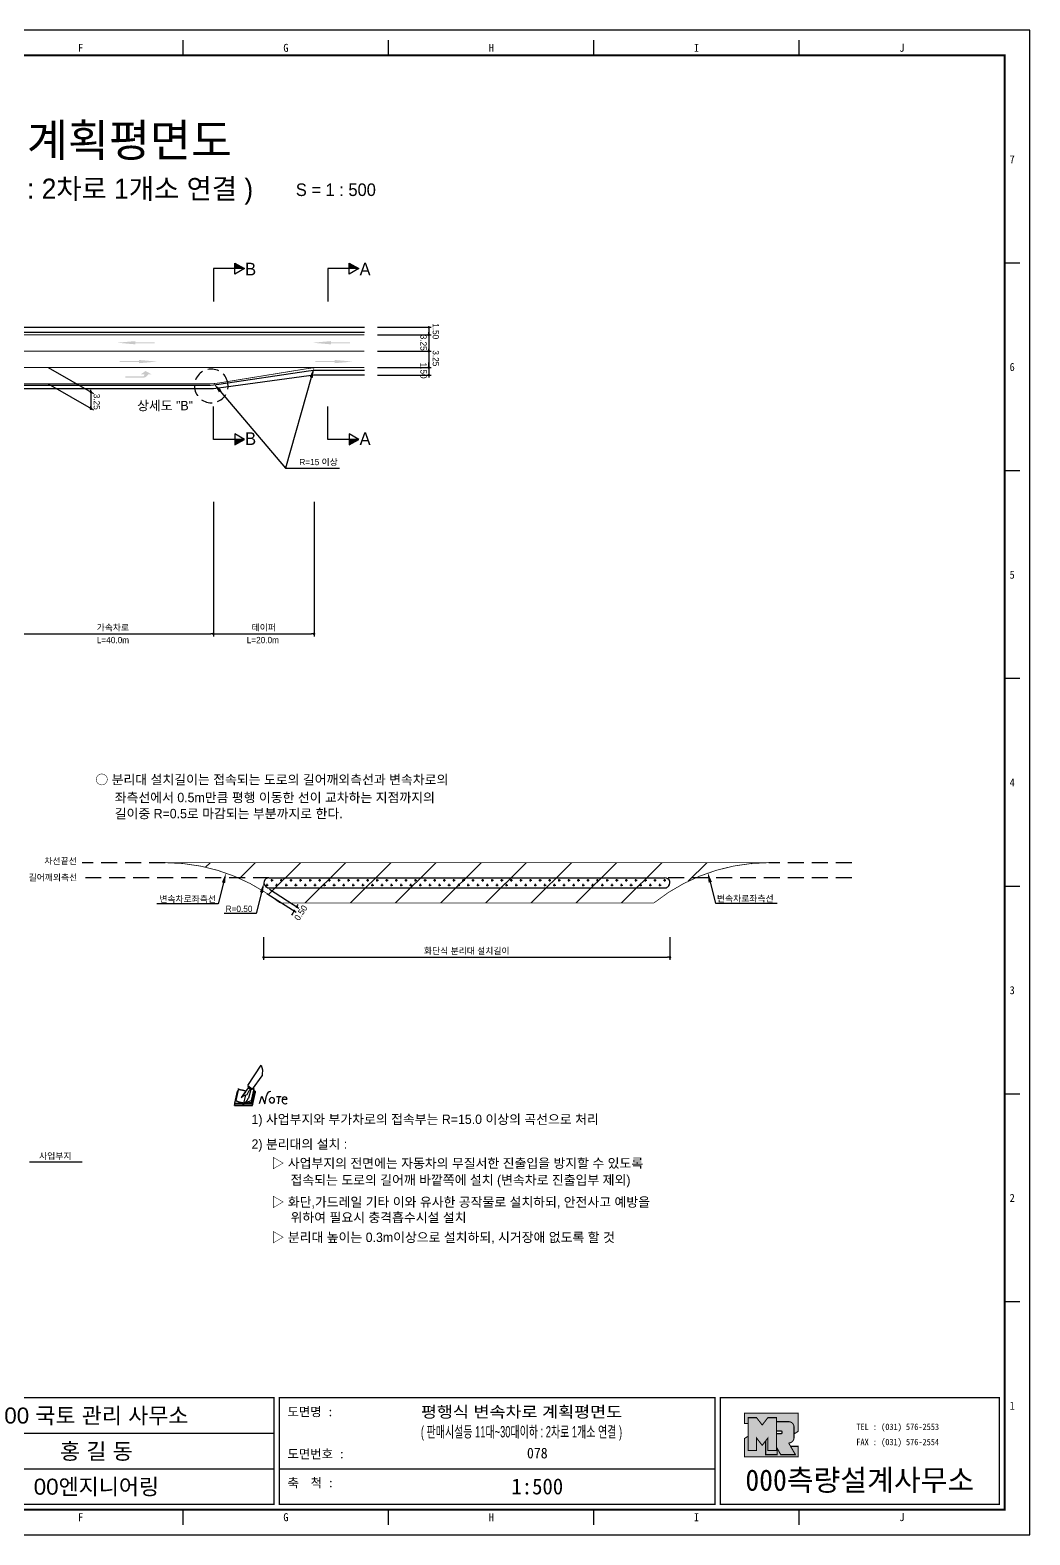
# Model space of a CAD drawing. Header units: millimetres. Extents: x 487 to 911, y -10 to 289.
# Drawn here: x 711.8 to 910.6, y -9.9 to 289.4 of the extents above; entities that cross this region are included whole.
import ezdxf
from ezdxf.enums import TextEntityAlignment as Align

# ---------------------------------------------------------------- set-up
doc = ezdxf.new("R2010")
doc.units = ezdxf.units.MM
doc.linetypes.add('HIDDEN', pattern=[9.525, 6.35, -3.175])
for name, color, linetype in [('CC-GSTR-0004', 4, 'Continuous'), ('CM-LANE-0030', 30, 'Continuous'), ('CZ-DIMT-0002', 7, 'Continuous'), ('CZ-LIN1-0007', 7, 'Continuous'), ('CZ-LIN2-0003', 3, 'Continuous'), ('CZ-LINE-0001', 7, 'Continuous'), ('CZ-TEXT-BOX0', 7, 'Continuous'), ('TITLE', 7, 'Continuous')]:
    doc.layers.add(name, color=color, linetype=linetype)
doc.styles.add('견고딕', font='arial.ttf')
doc.styles.add('돋움', font='')
doc.styles.add('돋음체', font='')
doc.styles.get('돋움').set_extended_font_data('Dotum')
doc.styles.get('돋음체').set_extended_font_data('DotumChe')

# ---------------------------------------------------------------- blocks, each defined once
blk = doc.blocks.new('note')
for p, q in [((0.85, 3.5), (3.53, 7.57)), ((3.53, 7.57), (3.8, 6.64)), ((3.8, 6.64), (3.69, 5.72)), ((1, 3.1), (0.75, 2.77)), ((0.85, 3.5), (1.8, 2.79)), ((1, 3.4), (0.85, 3.21)), ((0.85, 3.21), (1.52, 2.71)), ((1.8, 2.79), (3.74, 5.46)), ((3.69, 5.72), (3.74, 5.46)), ((-1.24, 2.36), (-1.77, 0)), ((-1.77, 0), (1.77, 0)), ((-1.77, 0), (-1.77, -0.3)), ((-1.53, 0.52), (-1.55, 0.54)), ((-1.01, 2.9), (-1.53, 0.52)), ((-1.48, 0.48), (-1.53, 0.52)), ((-1.43, 0.44), (-1.48, 0.48)), ((-1.38, 0.41), (-1.43, 0.44)), ((-1.33, 0.4), (-1.38, 0.41)), ((-1.27, 0.37), (-1.33, 0.4)), ((-1.22, 0.35), (-1.27, 0.37)), ((-1.13, 2.36), (-1.24, 2.36)), ((-1.17, 0.33), (-1.22, 0.35)), ((-1.12, 0.32), (-1.17, 0.33)), ((-1.02, 0.25), (-1.12, 0.32)), ((-0.97, 0.22), (-1.02, 0.25)), ((-1, 2.9), (-1.01, 2.9)), ((-0.98, 2.85), (-1, 2.9)), ((-0.95, 2.8), (-0.98, 2.85)), ((-0.93, 0.21), (-0.97, 0.22)), ((-0.9, 2.75), (-0.95, 2.8)), ((-0.88, 0.19), (-0.93, 0.21)), ((-0.85, 2.72), (-0.9, 2.75)), ((-0.8, 0.18), (-0.88, 0.19)), ((-0.79, 2.69), (-0.85, 2.72)), ((-0.75, 0.17), (-0.8, 0.18)), ((-0.74, 2.68), (-0.79, 2.69)), ((-0.7, 0.16), (-0.75, 0.17)), ((-0.69, 2.65), (-0.74, 2.68)), ((-0.64, 0.15), (-0.7, 0.16)), ((-0.64, 2.65), (-0.69, 2.65)), ((-0.59, 2.63), (-0.64, 2.65)), ((-0.58, 0.14), (-0.64, 0.15)), ((-0.54, 2.62), (-0.59, 2.63)), ((-0.53, 0.13), (-0.58, 0.14)), ((-0.48, 2.61), (-0.54, 2.62)), ((-0.48, 0.12), (-0.53, 0.13)), ((-0.43, 2.61), (-0.48, 2.61)), ((-0.43, 0.11), (-0.48, 0.12)), ((0.75, 2.77), (-0.46, 1.16)), ((0.37, 2.24), (-0.46, 1.16)), ((-0.46, 1.16), (-0.08, 1.47)), ((-0.38, 2.59), (-0.43, 2.61)), ((-0.38, 0.08), (-0.43, 0.11)), ((-0.33, 2.59), (-0.38, 2.59)), ((-0.29, 0.06), (-0.38, 0.08)), ((-0.27, 2.58), (-0.33, 2.59)), ((-0.23, 0.05), (-0.29, 0.06)), ((-0.22, 2.57), (-0.27, 2.58)), ((-0.16, 0.04), (-0.23, 0.05)), ((-0.17, 2.56), (-0.22, 2.57)), ((-0.12, 2.55), (-0.17, 2.56)), ((-0.11, 0.03), (-0.16, 0.04)), ((-0.07, 2.53), (-0.12, 2.55)), ((-0.04, 0.02), (-0.11, 0.03)), ((-0.08, 1.47), (0.72, 1.75)), ((-0.01, 2.51), (-0.07, 2.53)), ((-0.05, -0.3), (-0.05, 0)), ((0, 0), (-0.04, 0.02)), ((0.04, 2.5), (-0.01, 2.51)), ((0.37, 1.63), (0, 0)), ((0, 0), (1.6, 0.53)), ((0, 0), (1.65, 0.18)), ((0, 0.01), (0.06, 0.04)), ((0, -0.3), (0, 0)), ((0.09, 2.48), (0.04, 2.5)), ((0.05, -0.3), (0.05, 0)), ((0.06, 0.04), (0.11, 0.07)), ((0.14, 2.48), (0.09, 2.48)), ((0.11, 0.07), (0.16, 0.09)), ((0.2, 2.47), (0.14, 2.48)), ((0.16, 0.09), (0.21, 0.12)), ((0.26, 2.43), (0.18, 2.46)), ((0.21, 0.12), (0.27, 0.14)), ((0.34, 2.4), (0.26, 2.43)), ((0.27, 0.14), (0.36, 0.19)), ((0.45, 2.37), (0.34, 2.4)), ((0.36, 0.19), (0.41, 0.22)), ((0.41, 0.22), (0.46, 0.27)), ((0.46, 0.27), (0.51, 0.3)), ((0.51, 0.3), (0.56, 0.34)), ((0.56, 0.34), (0.6, 0.4)), ((0.6, 0.4), (0.64, 0.45)), ((0.64, 0.45), (0.67, 0.51)), ((0.67, 0.51), (0.74, 0.58)), ((0.72, 1.75), (1.16, 2.53)), ((0.74, 0.58), (0.79, 0.63)), ((0.79, 0.63), (0.83, 0.68)), ((0.83, 0.68), (0.86, 0.73)), ((0.86, 0.73), (0.89, 0.79)), ((0.89, 0.84), (0.92, 0.89)), ((0.89, 0.79), (0.89, 0.84)), ((0.92, 0.89), (0.96, 0.95)), ((0.96, 0.95), (1.01, 0.97)), ((1.47, 2.74), (1.01, 0.97)), ((1.16, 2.53), (1.37, 2.82)), ((2.13, 2.84), (1.44, 2.63)), ((1.52, 2.71), (1.66, 2.9)), ((1.6, 0.53), (2.13, 2.84)), ((1.65, 0.18), (2.19, 2.48)), ((1.77, 0), (2.3, 2.36)), ((1.77, -0.3), (2.3, 2.07)), ((1.77, -0.38), (2.3, 1.99)), ((1.77, -0.44), (2.3, 1.93)), ((1.77, 0), (1.77, -0.3)), ((2.19, 2.48), (2.04, 2.47)), ((2.3, 2.36), (2.16, 2.36)), ((2.3, 2.36), (2.3, 2.07)), ((3.21, -0.08), (3.68, 1.4)), ((3.68, 1.4), (4.26, -0.14)), ((4.26, -0.14), (4.56, 1.44)), ((6.55, 1.34), (7.46, 1.34)), ((7.01, 1.34), (6.87, -0.11)), ((7.71, 0.77), (7.71, 0.55)), ((7.71, 0.77), (8.67, 0.77)), ((-1.77, -0.3), (1.77, -0.3)), ((-1.77, -0.43), (-1.77, -0.3)), ((-1.77, -0.37), (1.77, -0.37)), ((-1.77, -0.43), (1.77, -0.43))]:
    blk.add_line(p, q)
for centre, major_axis, start_param, end_param in [((0.4, 2.31), (0.0702, 0.0702), 3.283946, 6.425539), ((5.68, 1.23), (-0.806, 0.806), -0.591174, 0.597824), ((5.66, 0.58), (-0.378, 0.378), 3.926991, 10.210176), ((8.3, 0.49), (0.422, 0.422), 2.265602, 4.634911), ((8.19, 0.77), (-0.342, 0.342), 3.926991, 7.068583)]:
    blk.add_ellipse(centre, major_axis=major_axis, ratio=1, start_param=start_param, end_param=end_param)
blk = doc.blocks.new('_Dot')
at = {"color": 0, "linetype": 'ByBlock', "lineweight": -2}
blk.add_line((-0.5, 0), (-1, 0), dxfattribs=at)
at = {"color": 0, "linetype": 'ByBlock', "const_width": 0.5}
blk.add_lwpolyline([(-0.25, 0, 1), (0.25, 0, 1)], format="xyb", close=True, dxfattribs=at)

msp = doc.modelspace()

# ---------------------------------------------------------------- hatches: boundary and pattern name
at = {"layer": 'CM-LANE-0030'}
h = msp.add_hatch(dxfattribs=at)
h.set_pattern_fill('ANSI31', color=256, scale=2, style=0)
h.set_pattern_definition([(45, (-567.1635, -337.855), (-4.490128, 4.490128), [])])
h.paths.add_polyline_path([(738.69, 123.79, -0.170323), (761.49, 115.79), (835.88, 115.79, -0.170323), (858.69, 123.79)])
at = {"layer": 'CZ-LIN1-0007'}
for points in [[(732.75, 227.55), (732.75, 227.34), (736.58, 227.34), (736.58, 227.12), (732.75, 227.12), (732.75, 226.91), (729.1, 227.23)], [(771.63, 227.55), (771.63, 227.34), (775.46, 227.34), (775.46, 227.12), (771.63, 227.12), (771.63, 226.91), (767.98, 227.23)], [(733.48, 223.8), (733.48, 223.59), (729.65, 223.59), (729.65, 223.37), (733.48, 223.37), (733.48, 223.16), (737.13, 223.48)], [(734.31, 220.27, 0.267976), (735.33, 220.96), (735.96, 220.96), (734.79, 221.61), (733.85, 220.96), (734.54, 220.96, -0.504994), (734.23, 220.54), (730.77, 220.52), (730.77, 220.25)], [(772.36, 223.8), (772.36, 223.59), (768.54, 223.59), (768.54, 223.37), (772.36, 223.37), (772.36, 223.16), (776.01, 223.48)]]:
    msp.add_hatch(color=256, dxfattribs=at).paths.add_polyline_path(points)
at = {"layer": 'CZ-LIN2-0003'}
h = msp.add_hatch(dxfattribs=at)
h.set_pattern_fill('CROSS', color=256, scale=0.15, style=0)
h.set_pattern_definition([(0, (-567.1635, -337.8549), (0.9525, 0.9525), [0.47625, -1.42875]), (90, (-566.9254, -338.0931), (-0.9525, 0.9525), [0.47625, -1.42875])])
h.paths.add_polyline_path([(759.33, 120.79, 0.750696), (758.79, 118.95, -0.001926), (759.03, 118.79), (838.34, 118.79, -0.001926), (838.58, 118.95, 0.750696), (838.05, 120.79)])
at = {"layer": 'CZ-LINE-0001'}
for points in [[(752.53, 243.07), (752.53, 241.97), (754.43, 241.97)], [(775.29, 243.07), (775.29, 241.97), (777.19, 241.97)], [(754.43, 208.01), (752.53, 208.01), (752.53, 206.92)], [(777.19, 208.01), (775.29, 208.01), (775.29, 206.92)]]:
    msp.add_hatch(color=256, dxfattribs=at).paths.add_polyline_path(points)
at = {"layer": 'TITLE', "ltscale": 150}
h = msp.add_hatch(color=8, dxfattribs=at)
edge = h.paths.add_edge_path()
edge.add_line((864.54, 14.28), (853.87, 14.28))
edge.add_line((853.87, 14.28), (853.87, 12.2))
edge.add_line((853.87, 12.2), (854.58, 12.2))
edge.add_line((854.58, 12.2), (854.58, 13.38))
edge.add_line((854.58, 13.38), (856.27, 13.38))
edge.add_line((856.27, 13.38), (857.4, 11.92))
edge.add_line((857.4, 11.92), (858.53, 13.38))
edge.add_line((858.53, 13.38), (860.22, 13.38))
edge.add_line((860.22, 13.38), (860.22, 12.58))
edge.add_line((860.22, 12.58), (862.66, 12.58))
edge.add_arc((862.66, 11.51), 1.07, 0, 90, ccw=False)
edge.add_line((863.72, 11.51), (863.72, 10.14))
edge.add_line((863.72, 10.14), (864.54, 10.65))
edge.add_line((864.54, 10.65), (864.54, 14.28))
h.paths.add_polyline_path([(858.08, 8.76), (857.4, 7.88), (856.27, 9.33), (856.27, 6.82), (854.58, 6.82), (854.58, 9.67), (853.87, 9.23), (853.87, 5.59), (864.54, 5.59), (864.54, 7.67), (863.04, 7.67), (864, 6.02), (861.09, 6.02), (860.39, 7.23), (860.39, 6.02), (858.08, 6.02)])
msp.add_hatch(color=5, dxfattribs=at).paths.add_polyline_path([(860.22, 13.38), (858.53, 13.38), (857.4, 11.92), (856.27, 13.38), (854.58, 13.38), (854.58, 6.82), (856.27, 6.82), (856.27, 9.33), (857.4, 7.88), (858.53, 9.33), (858.53, 6.82), (860.22, 6.82)])
h = msp.add_hatch(color=161, dxfattribs=at)
edge = h.paths.add_edge_path()
edge.add_arc((862.66, 11.51), 1.07, 360, 450)
edge.add_line((862.66, 12.58), (860.22, 12.58))
edge.add_line((860.22, 12.58), (860.22, 10.73))
edge.add_line((860.22, 10.73), (861.21, 10.73))
edge.add_arc((861.21, 10.61), 0.113, 0, 90, ccw=False)
edge.add_line((861.33, 10.61), (861.33, 10.3))
edge.add_arc((861.21, 10.3), 0.113, 270, 360, ccw=False)
edge.add_line((861.21, 10.19), (860.22, 10.19))
edge.add_line((860.22, 10.19), (860.22, 6.82))
edge.add_line((860.22, 6.82), (858.53, 6.82))
edge.add_line((858.53, 6.82), (858.53, 9.33))
edge.add_line((858.53, 9.33), (858.08, 8.76))
edge.add_line((858.08, 8.76), (858.08, 6.02))
edge.add_line((858.08, 6.02), (860.39, 6.02))
edge.add_line((860.39, 6.02), (860.39, 7.23))
edge.add_line((860.39, 7.23), (861.09, 6.02))
edge.add_line((861.09, 6.02), (864, 6.02))
edge.add_line((864, 6.02), (862.66, 8.34))
edge.add_arc((862.66, 9.41), 1.07, 270, 360)
edge.add_line((863.72, 9.41), (863.72, 11.51))

# ---------------------------------------------------------------- linework, layer by layer
at = {"color": 0, "linetype": 'ByBlock', "lineweight": -2}
for p, q in [((791.11, 230.05), (791.11, 229.8)), ((791.11, 229.05), (791.11, 229.3)), ((791.11, 228.55), (791.11, 228.3)), ((791.11, 225.8), (791.11, 226.05)), ((791.11, 225.3), (791.11, 225.05)), ((791.11, 222.55), (791.11, 222.8)), ((791.11, 222.55), (791.11, 222.8)), ((791.11, 220.55), (791.11, 220.3)), ((791.11, 220.55), (791.11, 220.3)), ((723.93, 217.64), (723.93, 217.89)), ((723.93, 217.14), (723.93, 216.89)), ((723.92, 214.39), (723.92, 214.64)), ((764.18, 113.98), (764.05, 113.77)), ((765, 115.24), (765.13, 115.45)), ((711.71, 64.26), (711.96, 64.26))]:
    msp.add_line(p, q, dxfattribs=at)
at = {"color": 0, "linetype": 'ByBlock', "const_width": 0.25}
for points in [[(791.11, 230.17, 1), (791.11, 230.42, 1)], [(791.11, 228.92, 1), (791.11, 228.67, 1)], [(791.11, 228.67, 1), (791.11, 228.92, 1)], [(791.11, 225.67, 1), (791.11, 225.42, 1)], [(791.11, 225.42, 1), (791.11, 225.67, 1)], [(791.11, 222.42, 1), (791.11, 222.17, 1)], [(791.11, 222.42, 1), (791.11, 222.17, 1)], [(791.11, 220.67, 1), (791.11, 220.92, 1)], [(791.11, 220.67, 1), (791.11, 220.92, 1)], [(723.93, 217.52, 1), (723.93, 217.27, 1)], [(723.93, 217.27, 1), (723.93, 217.52, 1)], [(723.92, 214.27, 1), (723.92, 214.02, 1)], [(764.25, 114.08, 1), (764.39, 114.29, 1)], [(764.93, 115.13, 1), (764.79, 114.92, 1)]]:
    msp.add_lwpolyline(points, format="xyb", close=True, dxfattribs=at)
at = {"layer": 'CC-GSTR-0004'}
for points in [[(608.29, 230.3), (778.29, 230.3)], [(608.29, 229.3), (778.29, 229.3)]]:
    msp.add_lwpolyline(points, dxfattribs=at)
for points in [[(693.54, 204.05, -0.414214), (708.29, 218.8), (747.17, 218.8), (747.17, 218.8, 0.03724), (749.39, 218.96), (767.18, 221.63, -0.03724), (769.41, 221.8), (769.41, 221.8), (778.29, 221.8)], [(778.29, 220.8), (769.31, 220.8), (769.31, 220.8, 0.034174), (767.27, 220.66), (749.3, 218.19), (749.3, 218.19, -0.034174), (747.26, 218.05), (747.26, 218.05), (708.29, 218.05, 0.414214), (694.29, 204.05)]]:
    msp.add_lwpolyline(points, format="xyb", dxfattribs=at)
at = {"layer": 'CM-LANE-0030', "const_width": 0.15}
msp.add_lwpolyline([(608.29, 225.55), (778.29, 225.55)], dxfattribs=at)
msp.add_lwpolyline([(835.88, 115.79), (761.49, 115.79, 0.170323), (738.69, 123.79), (858.69, 123.79, 0.170323)], format="xyb", close=True, dxfattribs=at)
at = {"layer": 'CZ-LIN1-0007', "const_width": 0.15}
for points in [[(608.29, 228.8), (778.29, 228.8)], [(708.29, 222.3), (738.89, 222.3)]]:
    msp.add_lwpolyline(points, dxfattribs=at)
msp.add_lwpolyline([(778.29, 222.3), (769.5, 222.3, 0.040295), (767.09, 222.1), (749.48, 219.24), (749.48, 219.24, -0.040295), (747.08, 219.05), (747.08, 219.05), (708.29, 219.05, 0.414214), (693.29, 204.05)], format="xyb", dxfattribs=at)
at = {"layer": 'CZ-LIN1-0007', "linetype": 'HIDDEN', "const_width": 0.15}
msp.add_lwpolyline([(738.89, 222.3), (769.5, 222.3)], dxfattribs=at)
at = {"layer": 'CZ-LIN2-0003'}
for p, q in [((759.33, 120.79), (838.05, 120.79)), ((759.03, 118.79), (838.34, 118.79))]:
    msp.add_line(p, q, dxfattribs=at)
for points in [[(759.03, 118.79, 0.001926), (758.79, 118.95, 0.001926)], [(838.58, 118.95, 0.001926), (838.34, 118.79)]]:
    msp.add_lwpolyline(points, format="xyb", dxfattribs=at)
for centre, start, end in [((759.33, 119.79), 90, 237.5816), ((838.05, 119.79), 302.4184, 90)]:
    msp.add_arc(centre, 1, start, end, dxfattribs=at)
at = {"layer": 'CZ-LINE-0001'}
for p, q in [((752.53, 240.87), (752.53, 243.07)), ((752.53, 243.07), (754.43, 241.97)), ((775.29, 240.87), (775.29, 243.07)), ((775.29, 243.07), (777.19, 241.97)), ((754.43, 241.97), (748.29, 241.97)), ((748.29, 241.97), (748.29, 235.43)), ((754.43, 241.97), (752.53, 240.87)), ((777.19, 241.97), (771.05, 241.97)), ((771.05, 241.97), (771.05, 235.43)), ((777.19, 241.97), (775.29, 240.87)), ((780.89, 230.3), (791.61, 230.3)), ((780.89, 228.8), (791.61, 228.8)), ((780.89, 228.8), (791.61, 228.8)), ((791.11, 229.8), (791.11, 220.8)), ((780.89, 225.55), (791.61, 225.55)), ((715.43, 222.3), (724.43, 217.11)), ((780.89, 222.3), (791.61, 222.3)), ((791.11, 222.8), (791.11, 223.3)), ((715.42, 219.05), (724.42, 213.85)), ((780.89, 220.8), (791.61, 220.8)), ((780.89, 220.8), (791.61, 220.8)), ((723.93, 216.89), (723.93, 213.89)), ((748.29, 208.01), (748.29, 214.56)), ((771.05, 208.01), (771.05, 214.56)), ((754.43, 208.01), (748.29, 208.01)), ((754.43, 208.01), (752.53, 209.11)), ((752.53, 209.11), (752.53, 206.92)), ((752.53, 206.92), (754.43, 208.01)), ((777.19, 208.01), (771.05, 208.01)), ((777.19, 208.01), (775.29, 209.11)), ((775.29, 209.11), (775.29, 206.92)), ((775.29, 206.92), (777.19, 208.01)), ((762.6, 202.25), (773.38, 202.25)), ((748.29, 195.58), (748.29, 168.81)), ((748.29, 195.58), (748.29, 168.81)), ((768.29, 195.58), (768.29, 168.81)), ((708.79, 169.31), (747.79, 169.31)), ((748.79, 169.31), (767.79, 169.31)), ((758.91, 117.68), (764.74, 113.92)), ((759.45, 118.52), (765.28, 114.76)), ((764.05, 113.77), (763.78, 113.35)), ((758.26, 109), (758.26, 104.46)), ((839.05, 109), (839.05, 104.46)), ((758.76, 104.96), (838.55, 104.96)), ((711.96, 64.26), (722.18, 64.26))]:
    msp.add_line(p, q, dxfattribs=at)
at = {"layer": 'CZ-LINE-0001', "linetype": 'HIDDEN', "ltscale": 0.35}
msp.add_line((751.17, 219.03), (751.17, 219.03), dxfattribs=at)
at = {"layer": 'CZ-LINE-0001', "linetype": 'HIDDEN', "ltscale": 0.5}
for p, q in [((738.69, 123.79), (722.16, 123.79)), ((875.21, 123.79), (858.69, 123.79)), ((759.33, 120.79), (722.16, 120.79)), ((875.21, 120.79), (838.05, 120.79))]:
    msp.add_line(p, q, dxfattribs=at)
at = {"layer": 'CZ-LINE-0001'}
for points in [[(767.74, 220.33), (762.6, 202.25)], [(749.64, 217.58), (762.6, 202.25)], [(750.28, 119.79), (749.23, 115.61), (737, 115.61)], [(757.84, 117.85), (756.79, 113.67), (750.45, 113.67)]]:
    msp.add_lwpolyline(points, dxfattribs=at)
at = {"layer": 'CZ-LINE-0001', "extrusion": (0, 0, -1)}
msp.add_lwpolyline([(-847.07, 119.89), (-848.12, 115.71), (-860.35, 115.71)], dxfattribs=at)
at = {"layer": 'CZ-LINE-0001', "linetype": 'HIDDEN', "ltscale": 0.35}
msp.add_arc((747.85, 218.64), 3.35, 6.7667, 6.749, dxfattribs=at)
at = {"layer": 'CZ-LINE-0001'}
for points in [[(767.42, 220.42), (768.29, 222.25), (768.06, 220.24)], [(749.38, 217.36), (748.35, 219.1), (749.89, 217.79)], [(749.96, 119.87), (750.77, 121.73), (750.61, 119.71)], [(757.52, 117.93), (758.33, 119.79), (758.16, 117.77)]]:
    msp.add_solid(points, dxfattribs=at)
at = {"layer": 'CZ-LINE-0001', "extrusion": (0, 0, -1)}
msp.add_solid([(-847.39, 119.98), (-846.58, 121.83), (-846.74, 119.81)], dxfattribs=at)
at = {"layer": 'TITLE', "color": 7, "linetype": 'Continuous'}
for p, q in [((742.29, 284.39), (742.29, 287.41)), ((783.11, 284.39), (783.11, 287.41)), ((823.94, 284.39), (823.94, 287.41)), ((864.76, 284.39), (864.76, 287.41)), ((908.61, 243.06), (905.59, 243.06)), ((908.61, 201.73), (905.59, 201.73)), ((908.61, 160.4), (905.59, 160.4)), ((908.61, 119.07), (905.59, 119.07)), ((908.61, 77.74), (905.59, 77.74)), ((908.61, 36.42), (905.59, 36.42)), ((742.29, -7.94), (742.29, -4.91)), ((783.11, -7.94), (783.11, -4.91)), ((823.94, -7.94), (823.94, -4.91)), ((864.76, -7.94), (864.76, -4.91))]:
    msp.add_line(p, q, dxfattribs=at)
at = {"layer": 'TITLE', "ltscale": 150}
for p, q in [((673.74, 10.3), (760.35, 10.3)), ((673.74, 3.22), (760.35, 3.22)), ((761.41, 3.22), (848.02, 3.22))]:
    msp.add_line(p, q, dxfattribs=at)
at = {"layer": 'TITLE'}
msp.add_line((905.7, -4.91), (496.84, -4.91), dxfattribs=at)
msp.add_lwpolyline([(487.26, -9.95), (910.62, -9.95), (910.62, 289.43), (487.26, 289.43)], close=True, dxfattribs=at)
at = {"layer": 'TITLE', "linetype": 'Continuous', "const_width": 0.403}
msp.add_lwpolyline([(497.34, -4.91), (497.34, 284.39), (905.59, 284.39), (905.59, -4.91)], close=True, dxfattribs=at)
at = {"layer": 'TITLE', "ltscale": 150}
for points, const_width in [([(760.35, -3.85), (673.74, -3.85), (673.74, 17.37), (760.35, 17.37)], 0.265), ([(761.41, 17.37), (848.02, 17.37), (848.02, -3.85), (761.41, -3.85)], 0.265), ([(904.53, 17.37), (904.53, -3.85), (849.09, -3.85), (849.09, 17.37), (904.53, 17.37)], 0.265), ([(860.22, 13.38), (858.53, 13.38), (857.4, 11.92), (856.27, 13.38), (854.58, 13.38), (854.58, 6.82), (856.27, 6.82), (856.27, 9.33), (857.4, 7.88), (858.53, 9.33), (858.53, 6.82), (860.22, 6.82)], 0.212), ([(858.08, 8.76), (857.4, 7.88), (856.27, 9.33), (856.27, 6.82), (854.58, 6.82), (854.58, 9.67), (853.87, 9.23), (853.87, 5.59), (864.54, 5.59), (864.54, 7.67), (863.04, 7.67), (864, 6.02), (861.09, 6.02), (860.39, 7.23), (860.39, 6.02), (858.08, 6.02)], 0.212)]:
    msp.add_lwpolyline(points, close=True, dxfattribs=dict(at, const_width=const_width))
at = {"layer": 'TITLE', "ltscale": 150, "const_width": 0.212}
for points in [[(864.54, 14.28), (853.87, 14.28), (853.87, 12.2), (854.58, 12.2), (854.58, 13.38), (856.27, 13.38), (857.4, 11.92), (858.53, 13.38), (860.22, 13.38), (860.22, 12.58), (862.66, 12.58, -0.414214), (863.72, 11.51), (863.72, 10.14), (864.54, 10.65)], [(863.72, 11.51, 0.414214), (862.66, 12.58), (860.22, 12.58), (860.22, 10.73), (861.21, 10.73, -0.414214), (861.33, 10.61), (861.33, 10.3, -0.414214), (861.21, 10.19), (860.22, 10.19), (860.22, 6.82), (858.53, 6.82), (858.53, 9.33), (858.08, 8.76), (858.08, 6.02), (860.39, 6.02), (860.39, 7.23), (861.09, 6.02), (864, 6.02), (862.66, 8.34, 0.414214), (863.72, 9.41)]]:
    msp.add_lwpolyline(points, format="xyb", close=True, dxfattribs=at)

# ---------------------------------------------------------------- block references
at = {"layer": 'CZ-LINE-0001', "xscale": 0.5, "yscale": 0.5, "zscale": 0.5}
for p in [(748.29, 169.31), (768.29, 169.31), (839.05, 104.96)]:
    msp.add_blockref('_Dot', p, dxfattribs=at)
at = {"layer": 'CZ-LINE-0001', "xscale": 0.5, "yscale": 0.5, "zscale": 0.5, "rotation": 180}
for p in [(748.29, 169.31), (758.26, 104.96)]:
    msp.add_blockref('_Dot', p, dxfattribs=at)
at = {"layer": 'CZ-TEXT-BOX0'}
msp.add_blockref('note', (754.26, 75.94), dxfattribs=at)

# ---------------------------------------------------------------- texts
at = {"layer": 'CZ-DIMT-0002', "style": '돋움'}
for s, height, p in [('B', 2.5, (755.68, 241.89)), ('A', 2.5, (778.44, 241.89)), ('상세도 "B"', 1.875, (738.67, 214.73)), ('B', 2.5, (755.68, 208.15)), ('A', 2.5, (778.44, 208.15)), ('R=15 이상', 1.25, (769.19, 203.5)), ('L=40.0m', 1.25, (728.31, 168.08)), ('L=20.0m', 1.25, (758.11, 168.08)), ('차선끝선', 1.25, (717.89, 124.13))]:
    msp.add_text(s, height=height, dxfattribs=at).set_placement(p, align=Align.MIDDLE_CENTER)
for s, p in [('1.50', (791.87, 231.11)), ('3.25', (789.44, 228.83)), ('3.25', (791.87, 225.72)), ('1.50', (789.44, 223.28))]:
    msp.add_text(s, height=1.25, rotation=270, dxfattribs=at).set_placement(p)
for s, p in [('○ 분리대 설치길이는 접속되는 도로의 길어깨외측선과 변속차로의', (724.81, 140.32)), ('좌측선에서 0.5m만큼 평행 이동한 선이 교차하는 지점까지의', (728.66, 136.76)), ('길이중 R=0.5로 마감되는 부분까지로 한다.', (728.66, 133.56)), ('1) 사업부지와 부가차로의 접속부는 R=15.0 이상의 곡선으로 처리', (755.86, 72.74)), ('2) 분리대의 설치 :', (755.86, 67.8)), ('▷ 사업부지의 전면에는 자동차의 무질서한 진출입을 방지할 수 있도록', (759.84, 64)), ('접속되는 도로의 길어깨 바깥쪽에 설치 (변속차로 진출입부 제외)', (763.62, 60.67)), ('▷ 화단,가드레일 기타 이와 유사한 공작물로 설치하되, 안전사고 예방을', (759.84, 56.27)), ('위하여 필요시 충격흡수시설 설치', (763.62, 53.21)), ('▷ 분리대 높이는 0.3m이상으로 설치하되, 시거장애 없도록 할 것', (759.84, 49.26))]:
    msp.add_text(s, height=1.875, dxfattribs=at).set_placement(p, align=Align.MIDDLE_LEFT)
for s, p in [('길어깨외측선', (711.54, 120.22)), ('변속차로좌측선', (737.53, 115.93)), ('변속차로좌측선', (848.4, 116.03)), ('R=0.50', (750.72, 113.98)), ('사업부지', (713.62, 64.79))]:
    msp.add_text(s, height=1.25, dxfattribs=at).set_placement(p)
at = {"layer": 'CZ-DIMT-0002', "char_height": 1.25, "attachment_point": 5, "style": '돋움'}
for s, insert, rotation in [('3.25', (725.08, 215.49), 270), ('\\A1;0.50', (765.66, 113.81), 57.1401)]:
    msp.add_mtext(s, dxfattribs=dict(at, insert=insert, rotation=rotation))
at = {"layer": 'CZ-LINE-0001', "char_height": 1.25, "attachment_point": 5, "style": '돋움'}
for s, insert in [('\\A1;가속차로', (728.29, 170.5)), ('\\A1;테이퍼', (758.29, 170.5)), ('\\A1;화단식 분리대 설치길이', (798.65, 106.16))]:
    msp.add_mtext(s, dxfattribs=dict(at, insert=insert))
at = {"layer": 'TITLE', "color": 3, "linetype": 'Continuous', "style": '돋음체'}
for s, p in [('F', (721.88, 285.9)), ('G', (762.7, 285.9)), ('H', (803.52, 285.9)), ('I', (844.35, 285.9)), ('J', (885.17, 285.9)), ('7', (907.1, 263.73)), ('6', (907.1, 222.4)), ('5', (907.1, 181.07)), ('4', (907.1, 139.74)), ('3', (907.1, 98.41)), ('2', (907.1, 57.09)), ('1', (907.1, 15.76)), ('F', (721.88, -6.42)), ('G', (762.7, -6.42)), ('H', (803.52, -6.42)), ('I', (844.35, -6.42)), ('J', (885.17, -6.42))]:
    msp.add_text(s, height=1.59, dxfattribs=at).set_placement(p, align=Align.MIDDLE)
at = {"layer": 'TITLE', "style": '돋움'}
for s, height, p in [('평행식 변속차로 계획평면도', 6.5, (700.68, 267.51)), ('( 판매시설등 11대~30대이하 : 2차로 1개소 연결 )', 4, (700.72, 257.88))]:
    msp.add_text(s, height=height, dxfattribs=at).set_placement(p, align=Align.MIDDLE_CENTER)
msp.add_text('S = 1 : 500', height=2.5, dxfattribs=at).set_placement((764.67, 257.67), align=Align.MIDDLE_LEFT)
at = {"layer": 'TITLE', "color": 7, "linetype": 'Continuous', "style": '견고딕'}
for s, height, p in [('00 국토 관리 사무소', 3.1832, (725.01, 13.83)), ('홍 길 동', 3.183, (725.01, 6.76)), ('00엔지니어링', 3.183, (725.01, -0.32))]:
    msp.add_text(s, height=height, dxfattribs=at).set_placement(p, align=Align.MIDDLE)
at = {"layer": 'TITLE', "style": '돋음체'}
for s, p in [('도면명 :', (763.01, 13.66)), ('도면번호 :', (763.01, 5.26)), ('축  척 :', (763.01, -0.49))]:
    msp.add_text(s, height=1.804, dxfattribs=at).set_placement(p)
at = {"layer": 'TITLE', "style": '돋움'}
for s, width, p, p2 in [('평행식 변속차로 계획평면도', 1.010039, (789.54, 13.4), (829.54, 13.4)), ('( 판매시설등 11대~30대이하 : 2차로 1개소 연결 )', 0.563246, (789.54, 9.45), (829.54, 9.45))]:
    msp.add_text(s, height=2.25, dxfattribs=dict(at, width=width)).set_placement(p, p2, align=Align.FIT)
at = {"layer": 'TITLE', "color": 180, "style": '돋음체'}
for s, p in [('TEL : (031) 576-2553', (876.11, 10.92)), ('FAX : (031) 576-2554', (876.11, 7.9))]:
    msp.add_text(s, height=1.2733, dxfattribs=at).set_placement(p)
at = {"layer": 'TITLE', "linetype": 'Continuous', "style": '돋음체'}
for s, height, p in [('078', 2.122, (812.68, 6.32)), ('1:500', 3.183, (812.68, -0.32))]:
    msp.add_text(s, height=height, dxfattribs=at).set_placement(p, align=Align.MIDDLE)
at = {"layer": 'TITLE', "color": 180, "style": '돋음체'}
msp.add_text('000측량설계사무소', height=4.244, dxfattribs=at).set_placement((876.81, -1.17), align=Align.CENTER)

doc.saveas('drawing.dxf')
